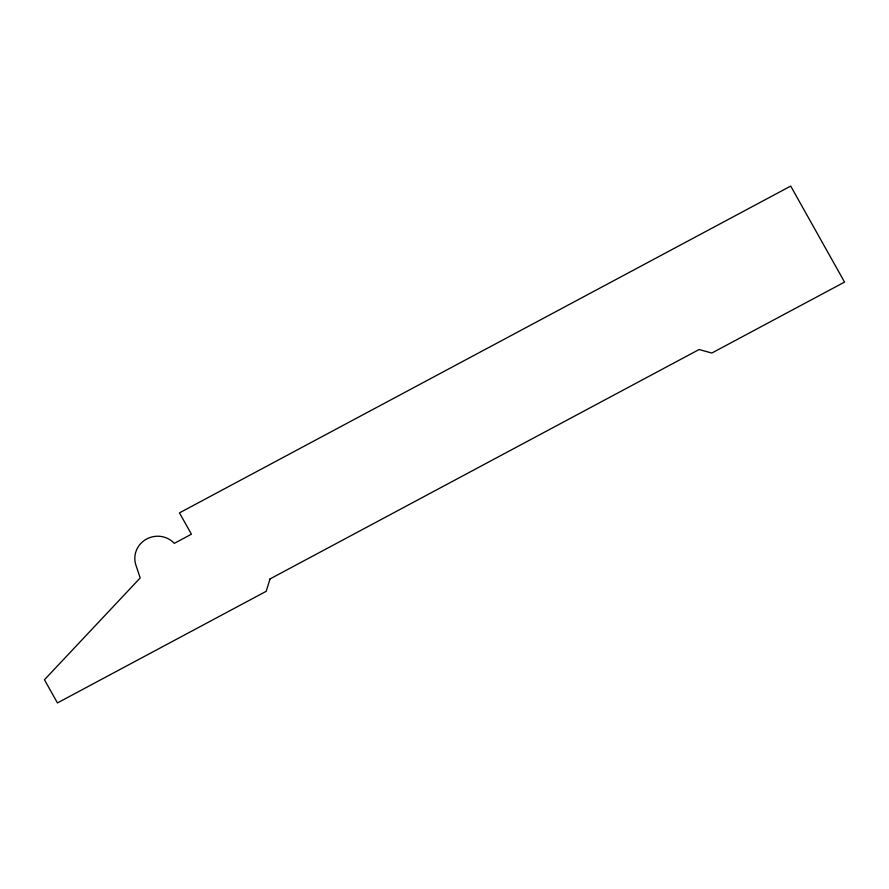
<?xml version="1.0" encoding="UTF-8"?>
<svg xmlns="http://www.w3.org/2000/svg" width="889" height="889" viewBox="0 0 889 889"><rect width="100%" height="100%" fill="white"/><g stroke="black" fill="none" stroke-linecap="round" stroke-linejoin="round"><path stroke-width="1.33" d="M270.012 578.939L266.211 591.296L57.441 702.921L44.45 679.763L140.195 577.95L135.906 565.148A22.647 21.914 -10.1 0 1 146.174 539.267A22.647 21.914 -10.1 0 1 174.311 543.357L191.424 534.2L179.467 512.875L790.71 186.079L844.55 282.091L711.833 353.044L699.121 349.51L270.012 578.939"/></g></svg>
